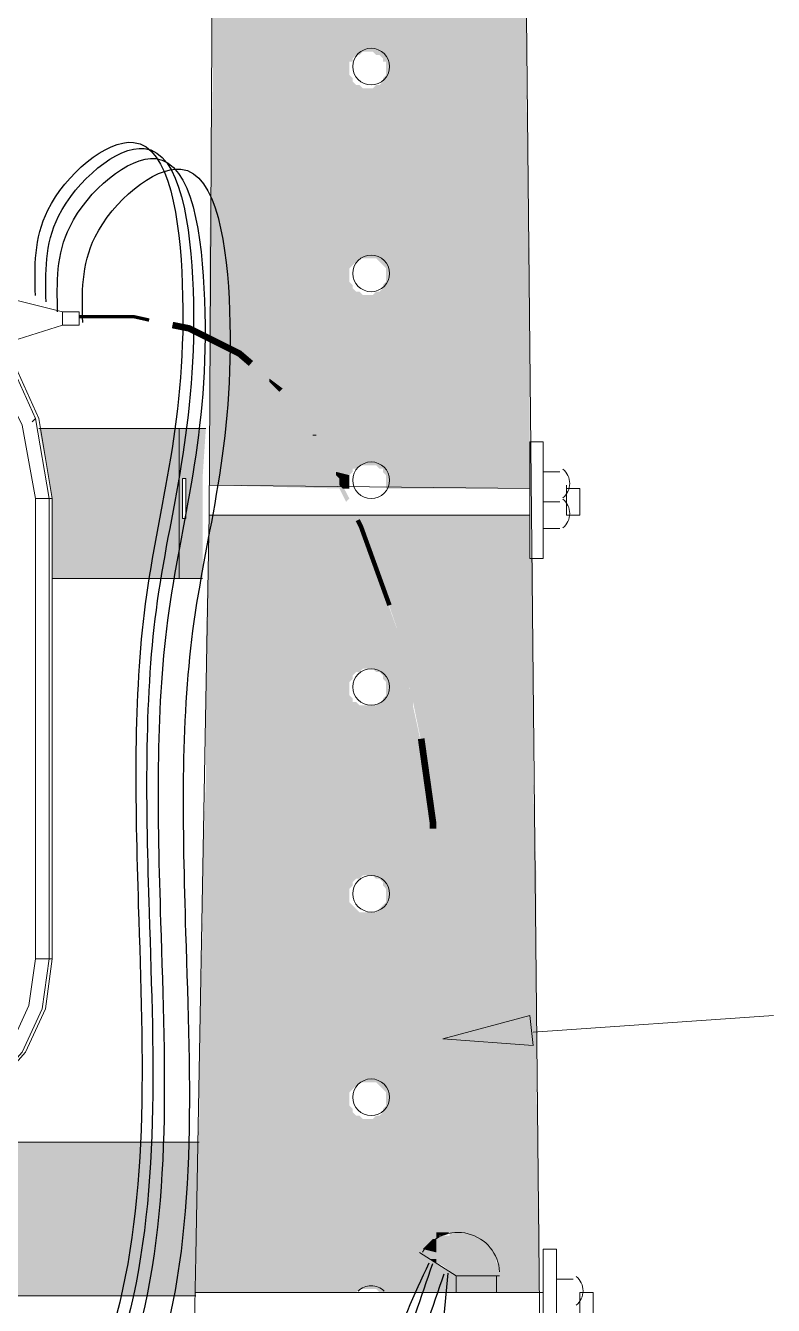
# Model space of a CAD drawing. Header units: millimetres. Extents: x 3949 to 6216, y -1987 to -943.
# Drawn here: x 5058.66 to 5069.59, y -1503.15 to -1484.41 of the extents above; entities that cross this region are included whole.
import ezdxf

# ---------------------------------------------------------------- set-up
doc = ezdxf.new("R2010")
doc.units = ezdxf.units.MM
doc.layers.add('PADRÃO DE ENTRADA', color=7, linetype='Continuous', lineweight=0)

msp = doc.modelspace()

# ---------------------------------------------------------------- linework, layer by layer
at = {"layer": 'PADRÃO DE ENTRADA', "lineweight": 5}
for points in [[(5061.537, -1464.68), (5061.537, -1466.145), (5061.44, -1474.103), (5061.342, -1491.58)], [(5066.322, -1518.187), (5065.882, -1474.103), (5065.785, -1464.68), (5065.785, -1464.729)], [(5056.509, -1488.553), (5056.558, -1488.358), (5056.802, -1488.358), (5056.85, -1488.358), (5056.802, -1488.358), (5057.632, -1488.553), (5058.364, -1489.188), (5058.803, -1490.164)], [(5059.047, -1491.336), (5058.999, -1491.336), (5058.95, -1491.336), (5058.901, -1491.336), (5058.852, -1491.336), (5058.803, -1491.336), (5058.852, -1491.336), (5058.901, -1491.336), (5058.95, -1491.336), (5058.999, -1491.336), (5059.047, -1491.336), (5059.047, -1498.073), (5059.047, -1496.413), (5059.047, -1494.705), (5059.047, -1493.045), (5059.047, -1491.336), (5058.852, -1490.164), (5058.413, -1489.188), (5057.68, -1488.553), (5056.85, -1488.358)], [(5059.194, -1488.602), (5058.022, -1488.309)], [(5059.438, -1488.602), (5059.438, -1488.7), (5059.438, -1488.797), (5059.194, -1488.797), (5059.194, -1488.7), (5059.194, -1488.602), (5059.438, -1488.602), (5059.438, -1488.7), (5059.438, -1488.797)], [(5058.266, -1489.09), (5059.194, -1488.797)], [(5058.803, -1498.073), (5058.803, -1496.413), (5058.803, -1494.705), (5058.803, -1493.045), (5058.803, -1491.336), (5058.608, -1490.262), (5058.169, -1489.383)], [(5058.754, -1490.213), (5058.803, -1490.164), (5058.999, -1491.336), (5058.999, -1493.045), (5058.999, -1494.705), (5058.999, -1496.413), (5058.999, -1498.073)], [(5060.903, -1492.508), (5060.903, -1490.311)], [(5066.468, -1490.946), (5066.224, -1490.946), (5066.224, -1491.776), (5066.468, -1491.776)], [(5066.029, -1491.19), (5061.342, -1491.141)], [(5066.566, -1491.19), (5066.761, -1491.19), (5066.761, -1491.531), (5066.761, -1491.58), (5066.566, -1491.58), (5066.566, -1491.141)], [(5066.761, -1491.19), (5066.761, -1491.19)], [(5056.558, -1500.075), (5057.729, -1500.075), (5058.217, -1499.88), (5058.608, -1499.44), (5058.901, -1498.806), (5058.999, -1498.073), (5058.999, -1491.336)], [(5058.462, -1499.294), (5058.706, -1498.757), (5058.462, -1499.294), (5058.12, -1499.684), (5057.68, -1499.88), (5057.729, -1500.075), (5057.778, -1500.075), (5058.266, -1499.88), (5058.657, -1499.44), (5058.95, -1498.806), (5059.047, -1498.073), (5058.999, -1498.073), (5058.95, -1498.073), (5058.901, -1498.073), (5058.852, -1498.073), (5058.803, -1498.073), (5058.803, -1491.336)], [(5066.224, -1491.385), (5066.468, -1491.385)], [(5061.342, -1491.58), (5061.147, -1502.418), (5061.098, -1504.859)], [(5066.029, -1491.58), (5061.342, -1491.58)], [(5057.778, -1503.004), (5061, -1503.004), (5061.098, -1503.004), (5061.147, -1503.004), (5061.098, -1503.004), (5061, -1503.004), (5057.778, -1503.004), (5057.778, -1500.758), (5061, -1500.758), (5057.778, -1500.758)], [(5065.541, -1502.76), (5065.541, -1502.955)], [(5066.663, -1502.76), (5066.419, -1502.76), (5066.419, -1503.59), (5066.663, -1503.59)], [(5066.224, -1502.955), (5061.147, -1502.955), (5061.684, -1502.955)], [(5064.955, -1502.858), (5064.955, -1502.955)], [(5066.761, -1503.395), (5066.761, -1502.955), (5066.956, -1502.955), (5066.956, -1503.004), (5066.956, -1503.346), (5066.761, -1503.346)]]:
    msp.add_lwpolyline(points, dxfattribs=at)
at = {"layer": 'PADRÃO DE ENTRADA', "lineweight": 0}
for points, const_width in [([(5060.463, -1488.724), (5060.243, -1488.675), (5059.438, -1488.675)], 0.0488), ([(5061.952, -1489.359), (5061.781, -1489.212), (5061.049, -1488.846), (5060.805, -1488.797)], 0.0957), ([(5063.978, -1492.898), (5063.563, -1491.751), (5063.514, -1491.653)], 0.0655), ([(5064.613, -1496.169), (5064.613, -1496.072), (5064.442, -1494.851)], 0.0976)]:
    msp.add_lwpolyline(points, dxfattribs=dict(at, const_width=const_width))
for points in [[(5059.438, -1488.651), (5059.438, -1488.7)], [(5062.904, -1490.409), (5062.855, -1490.409)], [(5064.711, -1502.955), (5064.613, -1502.955)]]:
    msp.add_lwpolyline(points, dxfattribs=at)
at = {"layer": 'PADRÃO DE ENTRADA', "lineweight": 5}
for points in [[(5058.852, -1490.311), (5061, -1490.311)], [(5060.903, -1490.311), (5061.293, -1490.311), (5060.903, -1490.311), (5061.049, -1490.311)], [(5066.029, -1492.215), (5066.029, -1490.506), (5066.224, -1490.506), (5066.224, -1492.215)], [(5061, -1491.043), (5060.951, -1491.043), (5060.951, -1491.629), (5061, -1491.629)], [(5061, -1492.508), (5059.047, -1492.508)], [(5061.244, -1492.508), (5061, -1492.508)], [(5061.147, -1492.508), (5061.098, -1492.508)], [(5058.706, -1498.757), (5058.803, -1498.073)], [(5061.147, -1500.758), (5061, -1500.758), (5061.195, -1500.758), (5061, -1500.758)], [(5066.224, -1504.029), (5066.224, -1502.321), (5066.419, -1502.321), (5066.419, -1504.029)]]:
    msp.add_lwpolyline(points, close=True, dxfattribs=at)
at = {"layer": 'PADRÃO DE ENTRADA', "color": 150, "lineweight": 5, "true_color": 0x007eff}
msp.add_lwpolyline([(5066.078, -1499.343), (5064.759, -1499.245), (5066.029, -1498.903)], close=True, dxfattribs=at)
msp.add_lwpolyline([(5069.593, -1498.903), (5066.078, -1499.147)], dxfattribs=at)
at = {"layer": 'PADRÃO DE ENTRADA', "color": 7, "lineweight": 5}
for points in [[(5064.418, -1502.37), (5064.955, -1502.711), (5065.589, -1502.711)], [(5064.955, -1502.711), (5064.955, -1502.809), (5064.955, -1502.858), (5064.955, -1502.955), (5065.541, -1502.955), (5065.541, -1502.711)]]:
    msp.add_lwpolyline(points, dxfattribs=at)
at = {"layer": 'PADRÃO DE ENTRADA', "lineweight": 5}
for centre in [(5063.71, -1485.014), (5063.71, -1488.041), (5063.71, -1491.068), (5063.71, -1494.094), (5063.71, -1497.121), (5063.71, -1500.099)]:
    msp.add_circle(centre, 0.268, dxfattribs=at)
for centre, start, end in [((5066.346, -1491.116), 308.8522, 51.1478), ((5066.346, -1491.556), 308.8522, 51.1478), ((5066.541, -1502.931), 308.8522, 51.1478), ((5063.71, -1503.126), 44.7373, 135.2497)]:
    msp.add_arc(centre, 0.269, start, end, dxfattribs=at)
at = {"layer": 'PADRÃO DE ENTRADA', "color": 7, "lineweight": 5}
msp.add_arc((5064.979, -1502.687), 0.61, 2.9728, 148.3739, dxfattribs=at)
at = {"layer": 'PADRÃO DE ENTRADA', "color": 5, "lineweight": 30}
msp.add_spline([(5058.8, -1488.365), (5058.981, -1487.116), (5060.234, -1486.123), (5060.948, -1488.195), (5060.406, -1492.879), (5060.305, -1497.299), (5059.882, -1503.651), (5059.295, -1505.926), (5060.083, -1508.264), (5062.447, -1506.991), (5063.956, -1503.91), (5064.557, -1502.524)], degree=3, dxfattribs=at)
at = {"layer": 'PADRÃO DE ENTRADA', "color": 16, "lineweight": 30}
msp.add_spline([(5058.957, -1488.455), (5059.138, -1487.205), (5060.391, -1486.212), (5061.105, -1488.284), (5060.564, -1492.968), (5060.463, -1497.389), (5060.039, -1503.74), (5059.452, -1506.016), (5060.241, -1508.354), (5062.605, -1507.081), (5064.114, -1504), (5064.612, -1502.534)], degree=3, dxfattribs=at)
at = {"layer": 'PADRÃO DE ENTRADA', "color": 251, "lineweight": 30}
msp.add_spline([(5059.125, -1488.602), (5059.306, -1487.353), (5060.559, -1486.36), (5061.273, -1488.432), (5060.732, -1493.116), (5060.631, -1497.536), (5060.207, -1503.888), (5059.62, -1506.164), (5060.409, -1508.502), (5062.772, -1507.229), (5064.281, -1504.148), (5064.78, -1502.681)], degree=3, dxfattribs=at)
at = {"layer": 'PADRÃO DE ENTRADA', "color": 1, "lineweight": 30}
msp.add_spline([(5059.492, -1488.757), (5059.673, -1487.508), (5060.926, -1486.515), (5061.64, -1488.587), (5061.099, -1493.271), (5060.997, -1497.691), (5060.574, -1504.043), (5059.987, -1506.319), (5060.775, -1508.657), (5063.139, -1507.384), (5064.648, -1504.303), (5064.835, -1502.673)], degree=3, dxfattribs=at)
at = {"layer": 'PADRÃO DE ENTRADA', "color": 8}
for points in [[(5065.98, -1482.304), (5061.391, -1482.304), (5065.98, -1484.794)], [(5061.391, -1482.304), (5065.98, -1484.794), (5061.391, -1484.794)], [(5063.588, -1484.794), (5063.588, -1484.794), (5061.391, -1484.794)], [(5063.588, -1484.794), (5061.391, -1484.794), (5063.637, -1484.794)], [(5063.588, -1484.794), (5061.391, -1484.794), (5063.539, -1484.843)], [(5061.391, -1484.794), (5063.539, -1484.843), (5061.391, -1484.843)], [(5063.49, -1484.843), (5063.49, -1484.843), (5061.391, -1484.843)], [(5063.49, -1484.843), (5061.391, -1484.843), (5063.539, -1484.843)], [(5063.49, -1484.843), (5061.391, -1484.843), (5063.441, -1484.892)], [(5061.391, -1484.843), (5063.441, -1484.892), (5061.391, -1484.892)], [(5063.685, -1484.794), (5065.98, -1484.794), (5063.734, -1484.794)], [(5065.98, -1484.794), (5063.734, -1484.794), (5065.98, -1484.843)], [(5063.734, -1484.794), (5065.98, -1484.843), (5063.783, -1484.843)], [(5063.783, -1484.843), (5065.98, -1484.843), (5063.832, -1484.843)], [(5065.98, -1484.843), (5063.832, -1484.843), (5065.98, -1484.892)], [(5063.832, -1484.843), (5065.98, -1484.892), (5063.881, -1484.892)], [(5063.441, -1484.892), (5061.391, -1484.892), (5063.441, -1484.941)], [(5061.391, -1484.892), (5063.441, -1484.941), (5061.391, -1484.941)], [(5063.392, -1484.941), (5063.392, -1484.941), (5061.391, -1484.941)], [(5063.392, -1484.941), (5061.391, -1484.941), (5063.441, -1484.941)], [(5063.392, -1484.941), (5061.391, -1484.941), (5063.392, -1484.989)], [(5061.391, -1484.941), (5063.392, -1484.989), (5061.391, -1484.989)], [(5063.392, -1484.989), (5061.391, -1484.989), (5063.392, -1485.038)], [(5061.391, -1484.989), (5063.392, -1485.038), (5061.391, -1485.038)], [(5065.98, -1484.892), (5063.881, -1484.892), (5065.98, -1484.941)], [(5063.881, -1484.892), (5065.98, -1484.941), (5063.881, -1484.941)], [(5063.881, -1484.941), (5065.98, -1484.941), (5063.929, -1484.941)], [(5065.98, -1484.941), (5063.929, -1484.941), (5065.98, -1484.989)], [(5063.929, -1484.941), (5065.98, -1484.989), (5063.929, -1484.989)], [(5065.98, -1484.989), (5063.929, -1484.989), (5065.98, -1485.038)], [(5063.929, -1484.989), (5065.98, -1485.038), (5063.929, -1485.038)], [(5063.392, -1485.038), (5061.391, -1485.038), (5063.392, -1485.136)], [(5061.391, -1485.038), (5063.392, -1485.136), (5061.391, -1485.136)], [(5061.391, -1485.136), (5063.392, -1485.136), (5063.392, -1485.136)], [(5063.392, -1485.136), (5063.392, -1485.136), (5061.391, -1485.136)], [(5063.392, -1485.136), (5061.391, -1485.136), (5063.441, -1485.185)], [(5061.391, -1485.136), (5063.441, -1485.185), (5061.391, -1485.185)], [(5063.441, -1485.185), (5061.391, -1485.185), (5063.441, -1485.234)], [(5061.391, -1485.185), (5063.441, -1485.234), (5061.391, -1485.234)], [(5063.929, -1485.136), (5065.98, -1485.185), (5063.881, -1485.185)], [(5065.98, -1485.185), (5063.881, -1485.185), (5065.98, -1485.234)], [(5063.881, -1485.185), (5065.98, -1485.234), (5063.881, -1485.234)], [(5065.98, -1485.038), (5063.929, -1485.038), (5065.98, -1485.136)], [(5063.929, -1485.038), (5065.98, -1485.136), (5063.929, -1485.136)], [(5063.929, -1485.136), (5065.98, -1485.136), (5065.98, -1485.136)], [(5065.98, -1485.136), (5065.98, -1485.136), (5063.929, -1485.136)], [(5065.98, -1485.136), (5063.929, -1485.136), (5065.98, -1485.185)], [(5061.391, -1485.331), (5066.029, -1487.821), (5061.342, -1487.821)], [(5063.441, -1485.234), (5061.391, -1485.234), (5063.49, -1485.282)], [(5061.391, -1485.234), (5063.49, -1485.282), (5061.391, -1485.282)], [(5063.539, -1485.282), (5063.539, -1485.282), (5061.391, -1485.282)], [(5063.539, -1485.282), (5061.391, -1485.282), (5063.49, -1485.282)], [(5063.539, -1485.282), (5061.391, -1485.282), (5063.588, -1485.331)], [(5061.391, -1485.282), (5063.588, -1485.331), (5061.391, -1485.331)], [(5063.637, -1485.331), (5063.637, -1485.331), (5061.391, -1485.331)], [(5063.637, -1485.331), (5061.391, -1485.331), (5063.588, -1485.331)], [(5065.98, -1485.331), (5061.391, -1485.331), (5066.029, -1487.821)], [(5063.734, -1485.331), (5065.98, -1485.331), (5063.685, -1485.331)], [(5063.783, -1485.282), (5065.98, -1485.331), (5063.734, -1485.331)], [(5063.832, -1485.282), (5065.98, -1485.282), (5063.783, -1485.282)], [(5065.98, -1485.282), (5063.783, -1485.282), (5065.98, -1485.331)], [(5063.881, -1485.234), (5065.98, -1485.282), (5063.832, -1485.282)], [(5065.98, -1485.234), (5063.881, -1485.234), (5065.98, -1485.282)], [(5063.588, -1487.821), (5063.588, -1487.821), (5061.342, -1487.821)], [(5063.588, -1487.821), (5061.342, -1487.821), (5063.637, -1487.821)], [(5063.539, -1487.821), (5063.539, -1487.821), (5061.342, -1487.821)], [(5063.539, -1487.821), (5061.342, -1487.821), (5063.588, -1487.821)], [(5063.539, -1487.821), (5061.342, -1487.821), (5063.49, -1487.87)], [(5061.342, -1487.821), (5063.49, -1487.87), (5061.342, -1487.87)], [(5063.685, -1487.821), (5066.029, -1487.821), (5063.734, -1487.821)], [(5063.734, -1487.821), (5066.029, -1487.821), (5063.783, -1487.821)], [(5066.029, -1487.821), (5063.783, -1487.821), (5066.029, -1487.87)], [(5063.783, -1487.821), (5066.029, -1487.87), (5063.832, -1487.87)], [(5063.49, -1487.87), (5061.342, -1487.87), (5063.441, -1487.919)], [(5061.342, -1487.87), (5063.441, -1487.919), (5061.342, -1487.919)], [(5061.342, -1487.919), (5063.441, -1487.919), (5063.441, -1487.919)], [(5063.441, -1487.919), (5063.441, -1487.919), (5061.342, -1487.919)], [(5063.441, -1487.919), (5061.342, -1487.919), (5063.392, -1487.968)], [(5061.342, -1487.919), (5063.392, -1487.968), (5061.342, -1487.968)], [(5063.392, -1487.968), (5061.342, -1487.968), (5063.392, -1488.016)], [(5061.342, -1487.968), (5063.392, -1488.016), (5061.342, -1488.016)], [(5063.392, -1488.016), (5061.342, -1488.016), (5063.392, -1488.065)], [(5061.342, -1488.016), (5063.392, -1488.065), (5061.342, -1488.065)], [(5066.029, -1487.87), (5063.832, -1487.87), (5066.029, -1487.919)], [(5063.832, -1487.87), (5066.029, -1487.919), (5063.881, -1487.919)], [(5063.881, -1487.919), (5066.029, -1487.919), (5066.029, -1487.919)], [(5066.029, -1487.919), (5066.029, -1487.919), (5063.881, -1487.919)], [(5066.029, -1487.919), (5063.881, -1487.919), (5066.029, -1487.968)], [(5063.881, -1487.919), (5066.029, -1487.968), (5063.929, -1487.968)], [(5066.029, -1487.968), (5063.929, -1487.968), (5066.029, -1488.016)], [(5063.929, -1487.968), (5066.029, -1488.016), (5063.929, -1488.016)], [(5066.029, -1488.016), (5063.929, -1488.016), (5066.029, -1488.065)], [(5063.929, -1488.016), (5066.029, -1488.065), (5063.929, -1488.065)], [(5063.392, -1488.065), (5061.342, -1488.065), (5063.392, -1488.114)], [(5061.342, -1488.065), (5063.392, -1488.114), (5061.342, -1488.114)], [(5063.392, -1488.114), (5061.342, -1488.114), (5063.392, -1488.163)], [(5061.342, -1488.114), (5063.392, -1488.163), (5061.342, -1488.163)], [(5063.392, -1488.163), (5061.342, -1488.163), (5063.441, -1488.212)], [(5061.342, -1488.163), (5063.441, -1488.212), (5061.342, -1488.212)], [(5063.441, -1488.212), (5061.342, -1488.212), (5063.441, -1488.26)], [(5061.342, -1488.212), (5063.441, -1488.26), (5061.342, -1488.26)], [(5063.929, -1488.163), (5066.029, -1488.212), (5063.881, -1488.212)], [(5066.029, -1488.212), (5063.881, -1488.212), (5066.029, -1488.26)], [(5063.881, -1488.212), (5066.029, -1488.26), (5063.881, -1488.26)], [(5066.029, -1488.065), (5063.929, -1488.065), (5066.029, -1488.114)], [(5063.929, -1488.065), (5066.029, -1488.114), (5063.929, -1488.114)], [(5066.029, -1488.114), (5063.929, -1488.114), (5066.029, -1488.163)], [(5063.929, -1488.114), (5066.029, -1488.163), (5063.929, -1488.163)], [(5066.029, -1488.163), (5063.929, -1488.163), (5066.029, -1488.212)], [(5063.441, -1488.26), (5061.342, -1488.26), (5063.49, -1488.309)], [(5061.342, -1488.26), (5063.49, -1488.309), (5061.342, -1488.309)], [(5063.539, -1488.309), (5063.539, -1488.309), (5061.342, -1488.309)], [(5063.539, -1488.309), (5061.342, -1488.309), (5063.49, -1488.309)], [(5063.539, -1488.309), (5061.342, -1488.309), (5063.588, -1488.358)], [(5061.342, -1488.309), (5063.588, -1488.358), (5061.342, -1488.358)], [(5063.637, -1488.358), (5063.637, -1488.358), (5061.342, -1488.358)], [(5063.637, -1488.358), (5061.342, -1488.358), (5063.588, -1488.358)], [(5066.029, -1488.358), (5061.342, -1488.358), (5066.029, -1488.993)], [(5061.342, -1488.358), (5066.029, -1488.993), (5061.342, -1488.993)], [(5063.734, -1488.358), (5066.029, -1488.358), (5063.685, -1488.358)], [(5063.783, -1488.309), (5066.029, -1488.358), (5063.734, -1488.358)], [(5063.832, -1488.309), (5066.029, -1488.309), (5063.783, -1488.309)], [(5066.029, -1488.309), (5063.783, -1488.309), (5066.029, -1488.358)], [(5063.881, -1488.26), (5066.029, -1488.309), (5063.832, -1488.309)], [(5066.029, -1488.26), (5063.881, -1488.26), (5066.029, -1488.309)], [(5066.029, -1488.993), (5061.342, -1488.993), (5066.029, -1489.237)], [(5061.342, -1488.993), (5066.029, -1489.237), (5061.83, -1489.237)], [(5061.342, -1488.993), (5061.83, -1489.237), (5061.342, -1489.237)], [(5061.83, -1489.237), (5061.342, -1489.237), (5062.221, -1489.579)], [(5061.342, -1489.237), (5062.221, -1489.579), (5061.342, -1489.579)], [(5066.029, -1489.237), (5061.83, -1489.237), (5066.029, -1489.579)], [(5061.83, -1489.237), (5066.029, -1489.579), (5062.221, -1489.579)], [(5062.221, -1489.579), (5061.342, -1489.579), (5062.611, -1489.969)], [(5061.342, -1489.579), (5062.611, -1489.969), (5061.342, -1489.969)], [(5066.029, -1489.579), (5062.221, -1489.579), (5066.029, -1489.969)], [(5062.221, -1489.579), (5066.029, -1489.969), (5062.611, -1489.969)], [(5062.611, -1489.969), (5061.342, -1489.969), (5062.904, -1490.409)], [(5061.342, -1489.969), (5062.904, -1490.409), (5061.342, -1490.409)], [(5066.029, -1489.969), (5062.611, -1489.969), (5066.029, -1490.409)], [(5062.611, -1489.969), (5066.029, -1490.409), (5062.904, -1490.409)], [(5061.342, -1490.409), (5061.342, -1491.141), (5063.295, -1491.141)], [(5061.342, -1490.409), (5062.904, -1490.409), (5063.295, -1491.141)], [(5066.029, -1490.409), (5062.904, -1490.409), (5066.029, -1490.506)], [(5062.904, -1490.409), (5066.029, -1490.506), (5062.953, -1490.506)], [(5066.029, -1490.506), (5062.953, -1490.506), (5066.029, -1490.848)], [(5062.953, -1490.506), (5066.029, -1490.848), (5063.099, -1490.848)], [(5063.588, -1490.848), (5063.588, -1490.848), (5063.099, -1490.848)], [(5063.588, -1490.848), (5063.099, -1490.848), (5063.637, -1490.848)], [(5063.539, -1490.848), (5063.539, -1490.848), (5063.099, -1490.848)], [(5063.539, -1490.848), (5063.099, -1490.848), (5063.588, -1490.848)], [(5063.539, -1490.848), (5063.099, -1490.848), (5063.49, -1490.897)], [(5063.099, -1490.848), (5063.49, -1490.897), (5063.148, -1490.897)], [(5063.441, -1490.897), (5063.441, -1490.897), (5063.148, -1490.897)], [(5063.441, -1490.897), (5063.148, -1490.897), (5063.49, -1490.897)], [(5063.441, -1490.897), (5063.148, -1490.897), (5063.441, -1490.946)], [(5063.148, -1490.897), (5063.441, -1490.946), (5063.197, -1490.946)], [(5063.441, -1490.946), (5063.197, -1490.946), (5063.392, -1490.994)], [(5063.197, -1490.946), (5063.392, -1490.994), (5063.197, -1490.994)], [(5063.392, -1490.994), (5063.197, -1490.994), (5063.392, -1491.043)], [(5063.197, -1490.994), (5063.392, -1491.043), (5063.246, -1491.043)], [(5063.685, -1490.848), (5066.029, -1490.848), (5063.734, -1490.848)], [(5063.734, -1490.848), (5066.029, -1490.848), (5063.783, -1490.848)], [(5066.029, -1490.848), (5063.783, -1490.848), (5066.029, -1490.897)], [(5063.783, -1490.848), (5066.029, -1490.897), (5063.832, -1490.897)], [(5063.832, -1490.897), (5066.029, -1490.897), (5063.881, -1490.897)], [(5066.029, -1490.897), (5063.881, -1490.897), (5066.029, -1490.946)], [(5063.881, -1490.897), (5066.029, -1490.946), (5063.881, -1490.946)], [(5066.029, -1490.946), (5063.881, -1490.946), (5066.029, -1490.994)], [(5063.881, -1490.946), (5066.029, -1490.994), (5063.929, -1490.994)], [(5066.029, -1490.994), (5063.929, -1490.994), (5066.029, -1491.043)], [(5063.929, -1490.994), (5066.029, -1491.043), (5063.929, -1491.043)], [(5063.392, -1491.043), (5063.246, -1491.043), (5063.392, -1491.092)], [(5063.246, -1491.043), (5063.392, -1491.092), (5063.246, -1491.092)], [(5063.392, -1491.092), (5063.246, -1491.092), (5063.392, -1491.141)], [(5063.246, -1491.092), (5063.392, -1491.141), (5063.246, -1491.141)], [(5063.392, -1491.19), (5063.295, -1491.19), (5063.246, -1491.141)], [(5063.246, -1491.141), (5063.392, -1491.141), (5063.392, -1491.19)], [(5063.392, -1491.19), (5063.392, -1491.19), (5063.295, -1491.19)], [(5066.029, -1491.043), (5063.929, -1491.043), (5066.029, -1491.092)], [(5063.929, -1491.043), (5066.029, -1491.092), (5063.929, -1491.092)], [(5066.029, -1491.092), (5063.929, -1491.092), (5066.029, -1491.141)], [(5063.929, -1491.092), (5066.029, -1491.141), (5063.929, -1491.141)], [(5066.029, -1491.19), (5063.929, -1491.19), (5063.929, -1491.141)], [(5063.929, -1491.141), (5066.029, -1491.141), (5066.029, -1491.19)], [(5061.342, -1491.58), (5064.174, -1493.484), (5061.293, -1493.484)], [(5063.49, -1491.58), (5061.342, -1491.58), (5064.174, -1493.484)], [(5066.029, -1491.58), (5063.49, -1491.58), (5066.029, -1492.215)], [(5063.49, -1491.58), (5066.029, -1492.215), (5063.734, -1492.215)], [(5066.078, -1492.215), (5063.734, -1492.215), (5066.078, -1493.484)], [(5063.734, -1492.215), (5066.078, -1493.484), (5064.174, -1493.484)], [(5064.174, -1493.484), (5061.293, -1493.484), (5064.222, -1493.826)], [(5061.293, -1493.484), (5064.222, -1493.826), (5061.293, -1493.826)], [(5066.078, -1493.484), (5064.174, -1493.484), (5066.078, -1493.826)], [(5064.174, -1493.484), (5066.078, -1493.826), (5064.222, -1493.826)], [(5063.588, -1493.826), (5063.588, -1493.826), (5061.293, -1493.826)], [(5063.588, -1493.826), (5061.293, -1493.826), (5063.637, -1493.826)], [(5063.588, -1493.826), (5061.293, -1493.826), (5063.539, -1493.875)], [(5061.293, -1493.826), (5063.539, -1493.875), (5061.293, -1493.875)], [(5063.685, -1493.826), (5064.222, -1493.826), (5063.734, -1493.826)], [(5064.222, -1493.826), (5063.734, -1493.826), (5064.222, -1493.875)], [(5063.734, -1493.826), (5064.222, -1493.875), (5063.783, -1493.875)], [(5066.078, -1493.826), (5064.222, -1493.826), (5066.078, -1495.486)], [(5064.222, -1493.826), (5066.078, -1495.486), (5064.564, -1495.486)], [(5063.49, -1493.875), (5063.49, -1493.875), (5061.293, -1493.875)], [(5063.49, -1493.875), (5061.293, -1493.875), (5063.539, -1493.875)], [(5063.49, -1493.875), (5061.293, -1493.875), (5063.441, -1493.924)], [(5061.293, -1493.875), (5063.441, -1493.924), (5061.293, -1493.924)], [(5063.441, -1493.924), (5061.293, -1493.924), (5063.441, -1493.972)], [(5061.293, -1493.924), (5063.441, -1493.972), (5061.293, -1493.972)], [(5063.441, -1493.972), (5061.293, -1493.972), (5063.392, -1494.021)], [(5061.293, -1493.972), (5063.392, -1494.021), (5061.293, -1494.021)], [(5063.392, -1494.021), (5061.293, -1494.021), (5063.392, -1494.07)], [(5061.293, -1494.021), (5063.392, -1494.07), (5061.293, -1494.07)], [(5063.783, -1493.875), (5064.222, -1493.875), (5063.832, -1493.875)], [(5064.222, -1493.875), (5063.832, -1493.875), (5064.271, -1493.924)], [(5063.832, -1493.875), (5064.271, -1493.924), (5063.881, -1493.924)], [(5064.271, -1493.924), (5063.881, -1493.924), (5064.271, -1493.972)], [(5063.881, -1493.924), (5064.271, -1493.972), (5063.881, -1493.972)], [(5064.271, -1493.972), (5063.881, -1493.972), (5064.271, -1494.021)], [(5063.881, -1493.972), (5064.271, -1494.021), (5063.929, -1494.021)], [(5064.271, -1494.021), (5063.929, -1494.021), (5064.271, -1494.07)], [(5063.929, -1494.021), (5064.271, -1494.07), (5063.929, -1494.07)], [(5063.392, -1494.07), (5061.293, -1494.07), (5063.392, -1494.119)], [(5061.293, -1494.07), (5063.392, -1494.119), (5061.293, -1494.119)], [(5063.392, -1494.119), (5061.293, -1494.119), (5063.392, -1494.168)], [(5061.293, -1494.119), (5063.392, -1494.168), (5061.293, -1494.168)], [(5063.392, -1494.168), (5061.293, -1494.168), (5063.392, -1494.217)], [(5061.293, -1494.168), (5063.392, -1494.217), (5061.293, -1494.217)], [(5064.271, -1494.07), (5063.929, -1494.07), (5064.271, -1494.119)], [(5063.929, -1494.07), (5064.271, -1494.119), (5063.929, -1494.119)], [(5064.271, -1494.119), (5063.929, -1494.119), (5064.32, -1494.168)], [(5063.929, -1494.119), (5064.32, -1494.168), (5063.929, -1494.168)], [(5064.32, -1494.168), (5063.929, -1494.168), (5064.32, -1494.217)], [(5063.929, -1494.168), (5064.32, -1494.217), (5063.929, -1494.217)], [(5063.392, -1494.217), (5061.293, -1494.217), (5063.441, -1494.265)], [(5061.293, -1494.217), (5063.441, -1494.265), (5061.293, -1494.265)], [(5063.441, -1494.265), (5061.293, -1494.265), (5063.441, -1494.314)], [(5061.293, -1494.265), (5063.441, -1494.314), (5061.293, -1494.314)], [(5063.49, -1494.314), (5063.49, -1494.314), (5061.293, -1494.314)], [(5063.49, -1494.314), (5061.293, -1494.314), (5063.441, -1494.314)], [(5063.49, -1494.314), (5061.293, -1494.314), (5063.539, -1494.363)], [(5061.293, -1494.314), (5063.539, -1494.363), (5061.293, -1494.363)], [(5063.588, -1494.363), (5063.588, -1494.363), (5061.293, -1494.363)], [(5063.588, -1494.363), (5061.293, -1494.363), (5063.539, -1494.363)], [(5063.637, -1494.363), (5063.637, -1494.363), (5061.293, -1494.363)], [(5063.637, -1494.363), (5061.293, -1494.363), (5063.588, -1494.363)], [(5064.32, -1494.363), (5061.293, -1494.363), (5064.564, -1495.486)], [(5061.293, -1494.363), (5064.564, -1495.486), (5061.293, -1495.486)], [(5063.734, -1494.363), (5064.32, -1494.363), (5063.685, -1494.363)], [(5063.783, -1494.363), (5064.32, -1494.363), (5063.734, -1494.363)], [(5063.832, -1494.314), (5064.32, -1494.363), (5063.783, -1494.363)], [(5063.881, -1494.314), (5064.32, -1494.314), (5063.832, -1494.314)], [(5064.32, -1494.314), (5063.832, -1494.314), (5064.32, -1494.363)], [(5063.929, -1494.217), (5064.32, -1494.265), (5063.881, -1494.265)], [(5064.32, -1494.265), (5063.881, -1494.265), (5064.32, -1494.314)], [(5063.881, -1494.265), (5064.32, -1494.314), (5063.881, -1494.314)], [(5064.32, -1494.217), (5063.929, -1494.217), (5064.32, -1494.265)], [(5061.293, -1495.486), (5064.613, -1496.853), (5061.244, -1496.853)], [(5064.564, -1495.486), (5061.293, -1495.486), (5064.613, -1496.853)], [(5066.078, -1495.486), (5064.564, -1495.486), (5066.126, -1496.853)], [(5064.564, -1495.486), (5066.126, -1496.853), (5064.613, -1496.853)], [(5063.588, -1496.853), (5063.588, -1496.853), (5061.244, -1496.853)], [(5063.588, -1496.853), (5061.244, -1496.853), (5063.637, -1496.853)], [(5063.588, -1496.853), (5061.244, -1496.853), (5063.539, -1496.902)], [(5061.244, -1496.853), (5063.539, -1496.902), (5061.244, -1496.902)], [(5063.49, -1496.902), (5063.49, -1496.902), (5061.244, -1496.902)], [(5063.49, -1496.902), (5061.244, -1496.902), (5063.539, -1496.902)], [(5063.49, -1496.902), (5061.244, -1496.902), (5063.441, -1496.95)], [(5061.244, -1496.902), (5063.441, -1496.95), (5061.244, -1496.95)], [(5063.441, -1496.95), (5061.244, -1496.95), (5063.441, -1496.999)], [(5061.244, -1496.95), (5063.441, -1496.999), (5061.244, -1496.999)], [(5063.441, -1496.999), (5061.244, -1496.999), (5063.392, -1497.048)], [(5061.244, -1496.999), (5063.392, -1497.048), (5061.244, -1497.048)], [(5063.685, -1496.853), (5064.613, -1496.853), (5063.734, -1496.853)], [(5064.613, -1496.853), (5063.734, -1496.853), (5064.613, -1496.902)], [(5063.734, -1496.853), (5064.613, -1496.902), (5063.783, -1496.902)], [(5063.783, -1496.902), (5064.613, -1496.902), (5063.832, -1496.902)], [(5064.613, -1496.902), (5063.832, -1496.902), (5064.613, -1496.95)], [(5063.832, -1496.902), (5064.613, -1496.95), (5063.881, -1496.95)], [(5064.613, -1496.95), (5063.881, -1496.95), (5064.613, -1496.999)], [(5063.881, -1496.95), (5064.613, -1496.999), (5063.881, -1496.999)], [(5064.613, -1496.999), (5063.881, -1496.999), (5064.613, -1497.048)], [(5063.881, -1496.999), (5064.613, -1497.048), (5063.929, -1497.048)], [(5066.126, -1496.853), (5064.613, -1496.853), (5066.126, -1497.536)], [(5064.613, -1496.853), (5066.126, -1497.536), (5064.613, -1497.536)], [(5063.392, -1497.048), (5061.244, -1497.048), (5063.392, -1497.097)], [(5061.244, -1497.048), (5063.392, -1497.097), (5061.244, -1497.097)], [(5063.392, -1497.097), (5061.244, -1497.097), (5063.392, -1497.146)], [(5061.244, -1497.097), (5063.392, -1497.146), (5061.244, -1497.146)], [(5063.392, -1497.146), (5061.244, -1497.146), (5063.392, -1497.195)], [(5061.244, -1497.146), (5063.392, -1497.195), (5061.244, -1497.195)], [(5063.392, -1497.195), (5061.244, -1497.195), (5063.392, -1497.243)], [(5061.244, -1497.195), (5063.392, -1497.243), (5061.244, -1497.243)], [(5064.613, -1497.048), (5063.929, -1497.048), (5064.613, -1497.097)], [(5063.929, -1497.048), (5064.613, -1497.097), (5063.929, -1497.097)], [(5064.613, -1497.097), (5063.929, -1497.097), (5064.613, -1497.146)], [(5063.929, -1497.097), (5064.613, -1497.146), (5063.929, -1497.146)], [(5064.613, -1497.146), (5063.929, -1497.146), (5064.613, -1497.195)], [(5063.929, -1497.146), (5064.613, -1497.195), (5063.929, -1497.195)], [(5064.613, -1497.195), (5063.929, -1497.195), (5064.613, -1497.243)], [(5063.929, -1497.195), (5064.613, -1497.243), (5063.929, -1497.243)], [(5063.392, -1497.243), (5061.244, -1497.243), (5063.441, -1497.292)], [(5061.244, -1497.243), (5063.441, -1497.292), (5061.244, -1497.292)], [(5061.244, -1497.292), (5063.441, -1497.292), (5063.441, -1497.292)], [(5063.441, -1497.292), (5063.441, -1497.292), (5061.244, -1497.292)], [(5063.441, -1497.292), (5061.244, -1497.292), (5063.49, -1497.341)], [(5061.244, -1497.292), (5063.49, -1497.341), (5061.244, -1497.341)], [(5063.49, -1497.341), (5061.244, -1497.341), (5063.539, -1497.39)], [(5061.244, -1497.341), (5063.539, -1497.39), (5061.244, -1497.39)], [(5063.588, -1497.39), (5063.588, -1497.39), (5061.244, -1497.39)], [(5063.588, -1497.39), (5061.244, -1497.39), (5063.539, -1497.39)], [(5063.637, -1497.39), (5063.637, -1497.39), (5061.244, -1497.39)], [(5063.637, -1497.39), (5061.244, -1497.39), (5063.588, -1497.39)], [(5064.613, -1497.39), (5061.244, -1497.39), (5064.613, -1497.536)], [(5061.244, -1497.39), (5064.613, -1497.536), (5061.244, -1497.536)], [(5063.734, -1497.39), (5064.613, -1497.39), (5063.685, -1497.39)], [(5063.783, -1497.39), (5064.613, -1497.39), (5063.734, -1497.39)], [(5063.832, -1497.341), (5064.613, -1497.39), (5063.783, -1497.39)], [(5063.881, -1497.292), (5064.613, -1497.341), (5063.832, -1497.341)], [(5064.613, -1497.341), (5063.832, -1497.341), (5064.613, -1497.39)], [(5063.929, -1497.243), (5064.613, -1497.292), (5063.881, -1497.292)], [(5063.881, -1497.292), (5064.613, -1497.292), (5064.613, -1497.292)], [(5064.613, -1497.292), (5064.613, -1497.292), (5063.881, -1497.292)], [(5064.613, -1497.292), (5063.881, -1497.292), (5064.613, -1497.341)], [(5064.613, -1497.243), (5063.929, -1497.243), (5064.613, -1497.292)], [(5061.244, -1497.536), (5064.662, -1499.88), (5061.195, -1499.88)], [(5064.613, -1497.536), (5061.244, -1497.536), (5064.662, -1499.88)], [(5066.126, -1497.536), (5064.613, -1497.536), (5066.126, -1499.88)], [(5064.613, -1497.536), (5066.126, -1499.88), (5064.662, -1499.88)], [(5063.588, -1499.88), (5063.588, -1499.88), (5061.195, -1499.88)], [(5063.588, -1499.88), (5061.195, -1499.88), (5063.637, -1499.88)], [(5063.539, -1499.88), (5063.539, -1499.88), (5061.195, -1499.88)], [(5063.539, -1499.88), (5061.195, -1499.88), (5063.588, -1499.88)], [(5063.539, -1499.88), (5061.195, -1499.88), (5063.49, -1499.929)], [(5061.195, -1499.88), (5063.49, -1499.929), (5061.195, -1499.929)], [(5063.49, -1499.929), (5061.195, -1499.929), (5063.441, -1499.977)], [(5061.195, -1499.929), (5063.441, -1499.977), (5061.195, -1499.977)], [(5061.195, -1499.977), (5063.441, -1499.977), (5063.441, -1499.977)], [(5063.441, -1499.977), (5063.441, -1499.977), (5061.195, -1499.977)], [(5063.441, -1499.977), (5061.195, -1499.977), (5063.392, -1500.026)], [(5061.195, -1499.977), (5063.392, -1500.026), (5061.195, -1500.026)], [(5063.685, -1499.88), (5064.662, -1499.88), (5063.734, -1499.88)], [(5063.734, -1499.88), (5064.662, -1499.88), (5063.783, -1499.88)], [(5064.662, -1499.88), (5063.783, -1499.88), (5064.662, -1499.929)], [(5063.783, -1499.88), (5064.662, -1499.929), (5063.832, -1499.929)], [(5064.662, -1499.929), (5063.832, -1499.929), (5064.662, -1499.977)], [(5063.832, -1499.929), (5064.662, -1499.977), (5063.881, -1499.977)], [(5063.881, -1499.977), (5064.662, -1499.977), (5064.662, -1499.977)], [(5064.662, -1499.977), (5064.662, -1499.977), (5063.881, -1499.977)], [(5064.662, -1499.977), (5063.881, -1499.977), (5064.662, -1500.026)], [(5063.881, -1499.977), (5064.662, -1500.026), (5063.929, -1500.026)], [(5066.126, -1499.88), (5064.662, -1499.88), (5066.175, -1502.077)], [(5064.662, -1499.88), (5066.175, -1502.077), (5064.662, -1502.077)], [(5063.392, -1500.026), (5061.195, -1500.026), (5063.392, -1500.075)], [(5061.195, -1500.026), (5063.392, -1500.075), (5061.195, -1500.075)], [(5063.392, -1500.075), (5061.195, -1500.075), (5063.392, -1500.124)], [(5061.195, -1500.075), (5063.392, -1500.124), (5061.195, -1500.124)], [(5063.392, -1500.124), (5061.195, -1500.124), (5063.392, -1500.173)], [(5061.195, -1500.124), (5063.392, -1500.173), (5061.195, -1500.173)], [(5063.392, -1500.173), (5061.195, -1500.173), (5063.392, -1500.221)], [(5061.195, -1500.173), (5063.392, -1500.221), (5061.195, -1500.221)], [(5064.662, -1500.026), (5063.929, -1500.026), (5064.662, -1500.075)], [(5063.929, -1500.026), (5064.662, -1500.075), (5063.929, -1500.075)], [(5064.662, -1500.075), (5063.929, -1500.075), (5064.662, -1500.124)], [(5063.929, -1500.075), (5064.662, -1500.124), (5063.929, -1500.124)], [(5064.662, -1500.124), (5063.929, -1500.124), (5064.662, -1500.173)], [(5063.929, -1500.124), (5064.662, -1500.173), (5063.929, -1500.173)], [(5064.662, -1500.173), (5063.929, -1500.173), (5064.662, -1500.221)], [(5063.929, -1500.173), (5064.662, -1500.221), (5063.929, -1500.221)], [(5063.392, -1500.221), (5061.195, -1500.221), (5063.441, -1500.27)], [(5061.195, -1500.221), (5063.441, -1500.27), (5061.195, -1500.27)], [(5063.441, -1500.27), (5061.195, -1500.27), (5063.441, -1500.319)], [(5061.195, -1500.27), (5063.441, -1500.319), (5061.195, -1500.319)], [(5063.441, -1500.319), (5061.195, -1500.319), (5063.49, -1500.368)], [(5061.195, -1500.319), (5063.49, -1500.368), (5061.195, -1500.368)], [(5063.539, -1500.368), (5063.539, -1500.368), (5061.195, -1500.368)], [(5063.539, -1500.368), (5061.195, -1500.368), (5063.49, -1500.368)], [(5063.539, -1500.368), (5061.195, -1500.368), (5063.588, -1500.417)], [(5061.195, -1500.368), (5063.588, -1500.417), (5061.195, -1500.417)], [(5063.783, -1500.368), (5064.662, -1500.417), (5063.734, -1500.417)], [(5063.832, -1500.368), (5064.662, -1500.368), (5063.783, -1500.368)], [(5064.662, -1500.368), (5063.783, -1500.368), (5064.662, -1500.417)], [(5063.881, -1500.319), (5064.662, -1500.368), (5063.832, -1500.368)], [(5063.929, -1500.221), (5064.662, -1500.27), (5063.881, -1500.27)], [(5064.662, -1500.27), (5063.881, -1500.27), (5064.662, -1500.319)], [(5063.881, -1500.27), (5064.662, -1500.319), (5063.881, -1500.319)], [(5064.662, -1500.319), (5063.881, -1500.319), (5064.662, -1500.368)], [(5064.662, -1500.221), (5063.929, -1500.221), (5064.662, -1500.27)], [(5061.195, -1500.417), (5064.662, -1502.174), (5061.147, -1502.174)], [(5063.637, -1500.417), (5063.637, -1500.417), (5061.195, -1500.417)], [(5063.637, -1500.417), (5061.195, -1500.417), (5063.588, -1500.417)], [(5064.662, -1500.417), (5061.195, -1500.417), (5064.662, -1502.174)], [(5063.734, -1500.417), (5064.662, -1500.417), (5063.685, -1500.417)], [(5064.857, -1502.077), (5064.857, -1502.077), (5064.662, -1502.077)], [(5064.857, -1502.077), (5064.662, -1502.077), (5065.003, -1502.077)], [(5064.857, -1502.077), (5064.662, -1502.077), (5064.759, -1502.125)], [(5064.662, -1502.077), (5064.759, -1502.125), (5064.662, -1502.125)], [(5066.175, -1502.077), (5065.003, -1502.077), (5066.175, -1502.125)], [(5065.003, -1502.077), (5066.175, -1502.125), (5065.101, -1502.125)], [(5064.662, -1502.174), (5061.147, -1502.174), (5064.564, -1502.223)], [(5061.147, -1502.174), (5064.564, -1502.223), (5061.147, -1502.223)], [(5064.564, -1502.223), (5061.147, -1502.223), (5064.466, -1502.321)], [(5061.147, -1502.223), (5064.466, -1502.321), (5061.147, -1502.321)], [(5064.662, -1502.125), (5064.711, -1502.125), (5064.662, -1502.174)], [(5064.711, -1502.125), (5064.711, -1502.125), (5064.662, -1502.125)], [(5064.711, -1502.125), (5064.662, -1502.125), (5064.759, -1502.125)], [(5065.101, -1502.125), (5066.175, -1502.125), (5065.199, -1502.125)], [(5066.175, -1502.125), (5065.199, -1502.125), (5066.175, -1502.174)], [(5065.199, -1502.125), (5066.175, -1502.174), (5065.296, -1502.174)], [(5066.175, -1502.174), (5065.296, -1502.174), (5066.175, -1502.272)], [(5065.296, -1502.174), (5066.175, -1502.272), (5065.394, -1502.272)], [(5064.466, -1502.321), (5061.147, -1502.321), (5064.418, -1502.37)], [(5061.147, -1502.321), (5064.418, -1502.37), (5061.147, -1502.37)], [(5064.418, -1502.37), (5061.147, -1502.37), (5064.515, -1502.418)], [(5061.147, -1502.37), (5064.515, -1502.418), (5061.147, -1502.418)], [(5064.515, -1502.418), (5061.147, -1502.418), (5064.662, -1502.516)], [(5061.147, -1502.418), (5064.662, -1502.516), (5061.147, -1502.516)], [(5066.175, -1502.272), (5065.394, -1502.272), (5066.175, -1502.37)], [(5065.394, -1502.272), (5066.175, -1502.37), (5065.492, -1502.37)], [(5066.175, -1502.37), (5065.492, -1502.37), (5066.175, -1502.467)], [(5065.492, -1502.37), (5066.175, -1502.467), (5065.541, -1502.467)], [(5064.662, -1502.516), (5061.147, -1502.516), (5064.662, -1502.907)], [(5061.147, -1502.516), (5064.662, -1502.907), (5061.147, -1502.907)], [(5064.662, -1502.516), (5064.955, -1502.711), (5064.662, -1502.711)], [(5066.175, -1502.467), (5065.541, -1502.467), (5066.175, -1502.565)], [(5065.541, -1502.467), (5066.175, -1502.565), (5065.589, -1502.565)], [(5066.175, -1502.565), (5065.589, -1502.565), (5066.175, -1502.711)], [(5065.589, -1502.565), (5066.175, -1502.711), (5065.589, -1502.711)], [(5064.955, -1502.711), (5064.662, -1502.711), (5064.955, -1502.809)], [(5064.662, -1502.711), (5064.955, -1502.809), (5064.662, -1502.809)], [(5064.955, -1502.809), (5064.662, -1502.809), (5064.955, -1502.858)], [(5064.662, -1502.809), (5064.955, -1502.858), (5064.662, -1502.858)], [(5066.175, -1502.955), (5065.541, -1502.955), (5065.541, -1502.711)], [(5065.541, -1502.711), (5066.175, -1502.711), (5066.175, -1502.955)], [(5063.588, -1502.907), (5063.588, -1502.907), (5061.147, -1502.907)], [(5063.588, -1502.907), (5061.147, -1502.907), (5063.637, -1502.907)], [(5063.539, -1502.907), (5063.539, -1502.907), (5061.147, -1502.907)], [(5063.539, -1502.907), (5061.147, -1502.907), (5063.588, -1502.907)], [(5063.539, -1502.907), (5061.147, -1502.907), (5063.49, -1502.955)], [(5061.147, -1502.907), (5063.49, -1502.955), (5061.147, -1502.955)], [(5063.637, -1502.907), (5064.662, -1502.907), (5063.685, -1502.907)], [(5063.685, -1502.907), (5064.662, -1502.907), (5063.734, -1502.907)], [(5063.734, -1502.907), (5064.662, -1502.907), (5063.783, -1502.907)], [(5064.662, -1502.907), (5063.783, -1502.907), (5064.662, -1502.955)], [(5063.783, -1502.907), (5064.662, -1502.955), (5063.832, -1502.955)], [(5064.955, -1502.955), (5064.662, -1502.955), (5064.662, -1502.858)], [(5064.662, -1502.858), (5064.955, -1502.858), (5064.955, -1502.955)]]:
    msp.add_solid(points, dxfattribs=at)
at = {"layer": 'PADRÃO DE ENTRADA', "transparency": 33554559}
for points in [[(5062.416, -1489.725), (5062.367, -1489.774), (5062.221, -1489.579)], [(5062.367, -1489.774), (5062.221, -1489.579), (5062.221, -1489.627)], [(5062.855, -1490.409), (5062.416, -1489.725), (5062.367, -1489.774)], [(5062.904, -1490.409), (5062.855, -1490.409), (5062.416, -1489.725)], [(5060.903, -1490.311), (5058.852, -1490.311), (5060.903, -1491.043)], [(5058.852, -1490.311), (5060.903, -1491.043), (5058.999, -1491.043)], [(5061.293, -1490.311), (5060.903, -1490.311), (5061.244, -1491.043)], [(5060.903, -1490.311), (5061.244, -1491.043), (5060.903, -1491.043)], [(5063.344, -1491.385), (5062.904, -1490.409), (5062.855, -1490.409)], [(5063.392, -1491.336), (5063.344, -1491.385), (5062.904, -1490.409)], [(5060.903, -1491.043), (5058.999, -1491.043), (5060.903, -1491.336)], [(5058.999, -1491.043), (5060.903, -1491.336), (5059.047, -1491.336)], [(5060.951, -1491.043), (5060.903, -1491.043), (5060.951, -1491.336)], [(5060.903, -1491.043), (5060.951, -1491.336), (5060.903, -1491.336)], [(5061.244, -1491.043), (5061, -1491.043), (5061.244, -1491.629)], [(5061, -1491.043), (5061.244, -1491.629), (5061, -1491.629)], [(5061.342, -1491.141), (5063.295, -1491.141), (5063.295, -1491.19)], [(5066.029, -1491.19), (5066.029, -1491.19), (5063.929, -1491.19)], [(5060.903, -1491.336), (5059.047, -1491.336), (5060.903, -1491.629)], [(5059.047, -1491.336), (5060.903, -1491.629), (5059.047, -1491.629)], [(5060.951, -1491.336), (5060.903, -1491.336), (5060.951, -1491.629)], [(5060.903, -1491.336), (5060.951, -1491.629), (5060.903, -1491.629)], [(5063.49, -1491.58), (5061.342, -1491.58), (5061.342, -1491.58)], [(5066.029, -1491.58), (5063.49, -1491.58), (5063.49, -1491.58)], [(5060.903, -1491.629), (5059.047, -1491.629), (5060.903, -1492.508)], [(5059.047, -1491.629), (5060.903, -1492.508), (5059.047, -1492.508)], [(5061.244, -1491.629), (5060.903, -1491.629), (5061.244, -1492.508)], [(5060.903, -1491.629), (5061.244, -1492.508), (5060.903, -1492.508)], [(5064.369, -1494.509), (5064.125, -1493.191), (5064.076, -1493.24)], [(5064.418, -1494.509), (5064.369, -1494.509), (5064.125, -1493.191)], [(5064.613, -1497.536), (5064.662, -1496.462), (5064.564, -1496.462)], [(5064.662, -1497.536), (5064.613, -1497.536), (5064.662, -1496.462)], [(5064.662, -1497.536), (5064.613, -1497.536), (5064.662, -1498.415)], [(5064.613, -1497.536), (5064.662, -1498.415), (5064.613, -1498.415)], [(5064.662, -1498.757), (5064.613, -1498.757), (5064.662, -1500.075)], [(5064.613, -1498.757), (5064.662, -1500.075), (5064.613, -1500.075)], [(5064.662, -1500.417), (5064.613, -1500.417), (5064.662, -1501.735)], [(5064.613, -1500.417), (5064.662, -1501.735), (5064.613, -1501.735)], [(5061.195, -1500.758), (5057.778, -1500.758), (5061.147, -1502.418)], [(5057.778, -1500.758), (5061.147, -1502.418), (5057.778, -1502.418)], [(5064.662, -1502.077), (5064.613, -1502.077), (5064.711, -1502.955)], [(5064.613, -1502.077), (5064.711, -1502.955), (5064.613, -1502.955)], [(5061.147, -1502.418), (5057.778, -1502.418), (5061.147, -1503.004)], [(5057.778, -1502.418), (5061.147, -1503.004), (5057.778, -1503.004)], [(5061.147, -1502.955), (5063.49, -1502.955), (5063.49, -1502.955)], [(5063.49, -1502.955), (5063.49, -1502.955), (5061.147, -1502.955)], [(5061.147, -1502.955), (5063.49, -1502.955), (5063.49, -1502.955)], [(5063.49, -1502.955), (5061.684, -1502.955), (5061.147, -1502.955)], [(5063.49, -1502.955), (5063.49, -1502.955), (5061.684, -1502.955)], [(5063.832, -1502.955), (5064.662, -1502.955), (5064.662, -1502.955)], [(5064.662, -1502.955), (5064.662, -1502.955), (5063.832, -1502.955)], [(5064.955, -1502.955), (5064.955, -1502.955), (5064.662, -1502.955)], [(5066.175, -1502.955), (5066.175, -1502.955), (5065.541, -1502.955)]]:
    msp.add_solid(points, dxfattribs=at)
at = {"layer": 'PADRÃO DE ENTRADA', "color": 251, "true_color": 0x626366, "transparency": 33554559}
for points in [[(5065.003, -1502.077), (5065.052, -1502.077), (5064.857, -1502.077)], [(5065.052, -1502.077), (5064.857, -1502.077), (5065.101, -1502.125)], [(5064.857, -1502.077), (5065.101, -1502.125), (5064.857, -1502.125)], [(5064.564, -1502.223), (5064.662, -1502.321), (5064.466, -1502.321)], [(5064.613, -1502.174), (5064.662, -1502.223), (5064.564, -1502.223)], [(5064.662, -1502.223), (5064.564, -1502.223), (5064.662, -1502.321)], [(5064.662, -1502.174), (5064.613, -1502.174), (5064.613, -1502.174)], [(5064.662, -1502.174), (5064.613, -1502.174), (5064.662, -1502.223)], [(5064.711, -1502.125), (5065.296, -1502.174), (5064.662, -1502.174)], [(5064.662, -1502.174), (5065.296, -1502.174), (5065.296, -1502.174)], [(5065.296, -1502.174), (5064.662, -1502.174), (5065.394, -1502.272)], [(5064.662, -1502.174), (5065.394, -1502.272), (5064.662, -1502.272)], [(5064.759, -1502.125), (5065.199, -1502.125), (5064.711, -1502.125)], [(5065.199, -1502.125), (5064.711, -1502.125), (5065.296, -1502.174)], [(5064.857, -1502.125), (5065.15, -1502.125), (5064.759, -1502.125)], [(5065.15, -1502.125), (5064.759, -1502.125), (5065.199, -1502.125)], [(5065.101, -1502.125), (5064.857, -1502.125), (5065.15, -1502.125)], [(5064.466, -1502.321), (5064.662, -1502.37), (5064.418, -1502.37)], [(5064.662, -1502.37), (5064.418, -1502.37), (5064.662, -1502.467)], [(5064.418, -1502.37), (5064.662, -1502.467), (5064.564, -1502.467)], [(5064.662, -1502.321), (5064.466, -1502.321), (5064.662, -1502.37)], [(5065.394, -1502.272), (5064.662, -1502.272), (5065.492, -1502.37)], [(5064.662, -1502.272), (5065.492, -1502.37), (5064.662, -1502.37)], [(5065.492, -1502.37), (5064.662, -1502.37), (5065.541, -1502.467)], [(5064.662, -1502.37), (5065.541, -1502.467), (5064.662, -1502.467)], [(5064.564, -1502.467), (5064.662, -1502.467), (5064.662, -1502.516)], [(5065.541, -1502.467), (5064.662, -1502.467), (5065.541, -1502.516)], [(5064.662, -1502.467), (5065.541, -1502.516), (5064.662, -1502.516)], [(5065.541, -1502.516), (5064.662, -1502.516), (5065.589, -1502.565)], [(5064.662, -1502.516), (5065.589, -1502.565), (5064.759, -1502.565)], [(5065.589, -1502.565), (5064.759, -1502.565), (5065.589, -1502.711)], [(5064.759, -1502.565), (5065.589, -1502.711), (5064.955, -1502.711)], [(5065.541, -1502.711), (5064.955, -1502.711), (5065.541, -1502.809)], [(5064.955, -1502.711), (5065.541, -1502.809), (5064.955, -1502.809)], [(5065.541, -1502.809), (5064.955, -1502.809), (5065.541, -1502.858)], [(5064.955, -1502.809), (5065.541, -1502.858), (5064.955, -1502.858)], [(5065.541, -1502.955), (5064.955, -1502.955), (5064.955, -1502.858)], [(5064.955, -1502.858), (5065.541, -1502.858), (5065.541, -1502.955)], [(5065.541, -1502.955), (5065.541, -1502.955), (5064.955, -1502.955)]]:
    msp.add_solid(points, dxfattribs=at)

doc.saveas('drawing.dxf')
